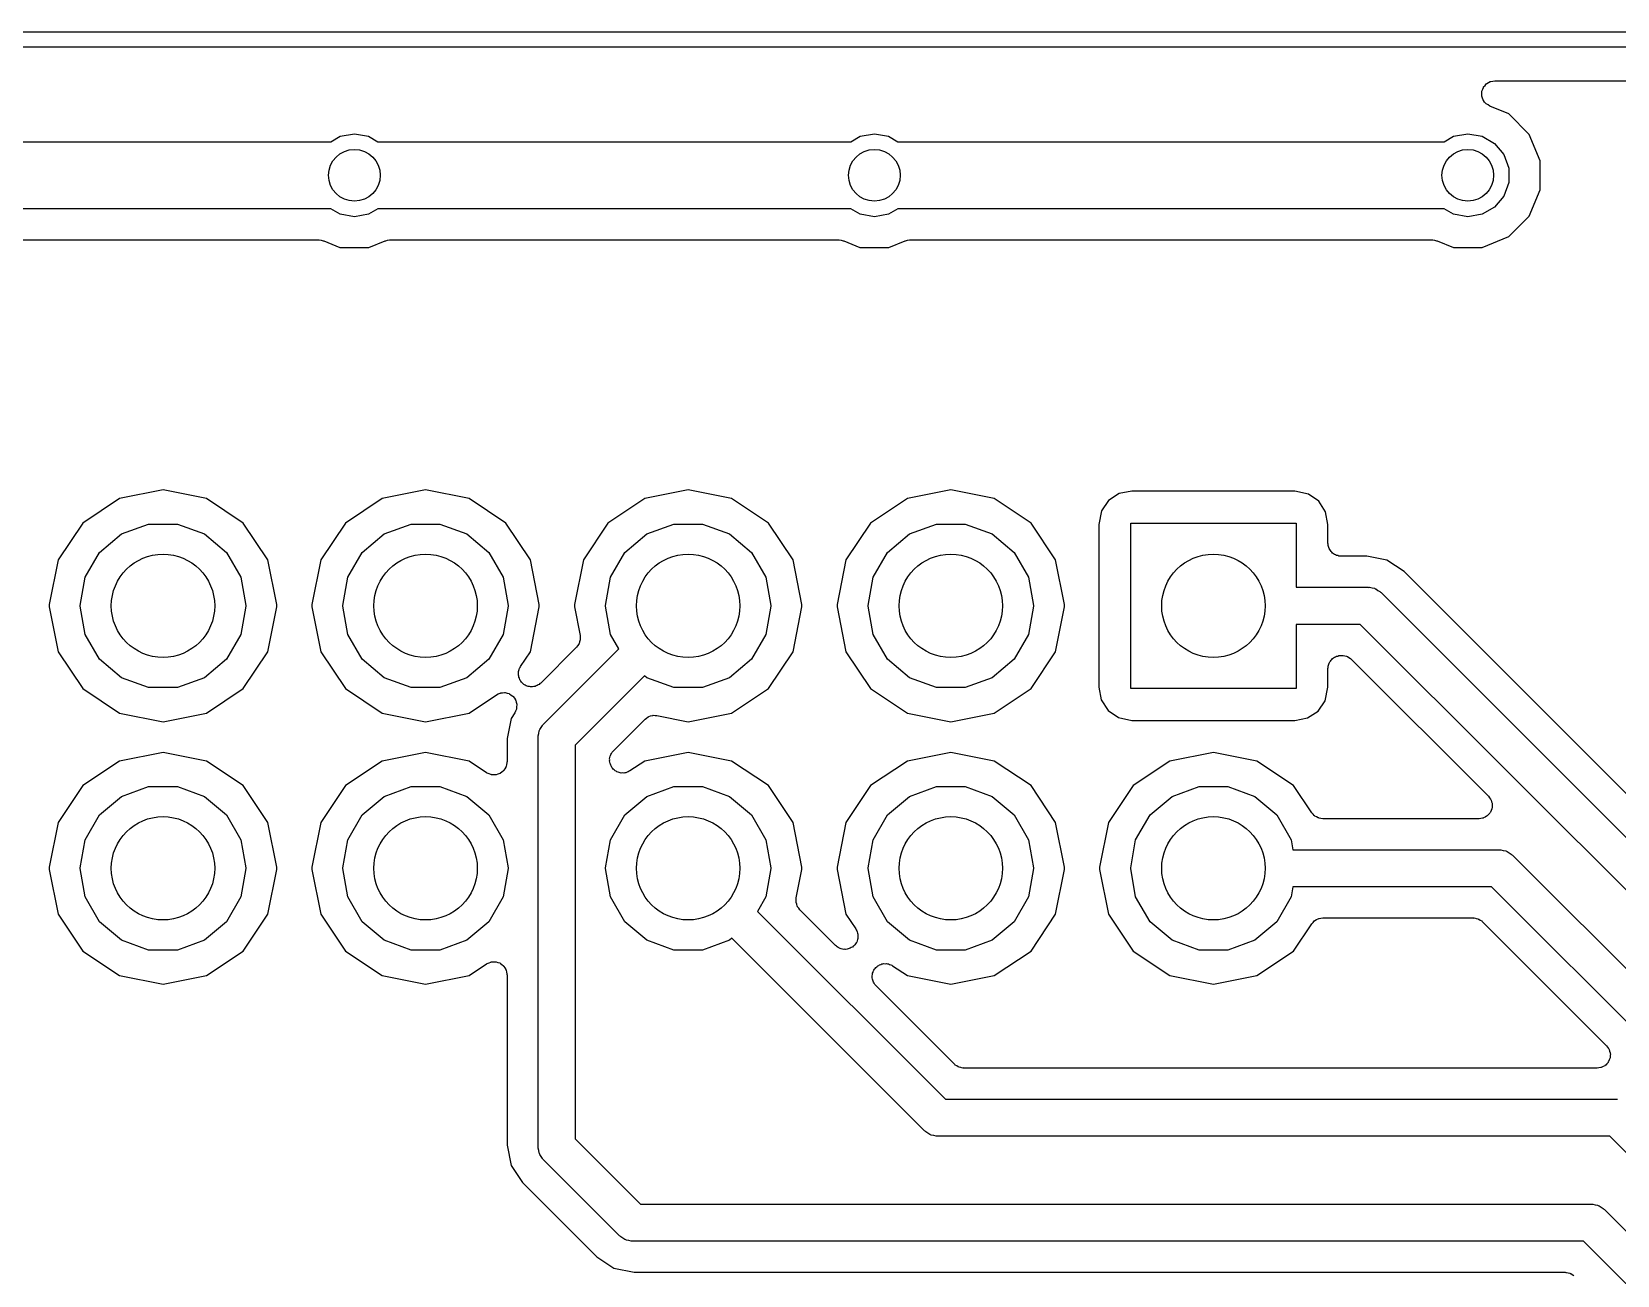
# Model space of a CAD drawing. Extents: x 25 to 125, y -125 to -25.
# Drawn here: x 75.97 to 91.31, y -36.96 to -24.93 of the extents above; entities that cross this region are included whole.
import ezdxf

# ---------------------------------------------------------------- set-up
doc = ezdxf.new("R2010")
doc.units = 0
doc.header["$MEASUREMENT"] = 0
doc.layers.add('BLACK', color=7, linetype='CONTINUOUS')

msp = doc.modelspace()

# ---------------------------------------------------------------- linework, layer by layer
at = {"layer": 'Black'}
for p, q in [((25, -24.925), (125, -24.925)), ((124.925, -25.075), (25.075, -25.075)), ((90.0173, -25.4613), (90.0184, -25.4587)), ((90.0184, -25.4587), (90.0314, -25.4445)), ((90.0314, -25.4445), (90.0438, -25.4297)), ((90.0438, -25.4297), (90.0463, -25.4283)), ((90.0463, -25.4283), (90.0482, -25.4262)), ((90.0482, -25.4262), (90.0653, -25.4173)), ((90.0653, -25.4173), (90.082, -25.4077)), ((90.082, -25.4077), (90.0848, -25.4072)), ((90.0848, -25.4072), (90.0874, -25.4058)), ((90.0874, -25.4058), (90.1065, -25.4033)), ((90.1065, -25.4033), (90.1254, -25.4)), ((90.1254, -25.4), (124.46, -25.4)), ((89.9995, -25.5435), (90.0004, -25.5242)), ((90.0004, -25.5462), (89.9995, -25.5435)), ((90.0004, -25.5049), (90.0014, -25.5023)), ((90.0004, -25.5242), (90.0004, -25.5049)), ((90.0004, -25.5491), (90.0004, -25.5462)), ((90.007, -25.5672), (90.0004, -25.5491)), ((90.0014, -25.5023), (90.0015, -25.4994)), ((90.0015, -25.4994), (90.0089, -25.4816)), ((90.0127, -25.5855), (90.007, -25.5672)), ((90.0089, -25.4816), (90.0155, -25.4635)), ((90.0145, -25.5878), (90.0127, -25.5855)), ((90.0155, -25.5905), (90.0145, -25.5878)), ((90.0155, -25.4635), (90.0173, -25.4613)), ((90.0278, -25.6053), (90.0155, -25.5905)), ((90.0396, -25.6206), (90.0278, -25.6053)), ((90.042, -25.6221), (90.0396, -25.6206)), ((90.0438, -25.6243), (90.042, -25.6221)), ((90.0605, -25.6339), (90.0438, -25.6243)), ((90.0767, -25.6443), (90.0605, -25.6339)), ((90.2622, -25.7213), (90.0767, -25.6443)), ((90.459, -25.9184), (90.2622, -25.7213)), ((78.9583, -25.9371), (79.0956, -25.9129)), ((79.0956, -25.9129), (79.2329, -25.9371)), ((83.9875, -25.9371), (84.1248, -25.9129)), ((84.1248, -25.9129), (84.2621, -25.9371)), ((89.7279, -25.9371), (89.8652, -25.9129)), ((89.8652, -25.9129), (90.0025, -25.9371)), ((90.5653, -26.1758), (90.459, -25.9184)), ((74.2943, -25.9894), (78.8677, -25.9894)), ((78.8677, -25.9894), (78.9583, -25.9371)), ((79.2329, -25.9371), (79.3235, -25.9894)), ((79.3235, -25.9894), (83.8969, -25.9894)), ((83.8969, -25.9894), (83.9875, -25.9371)), ((84.2621, -25.9371), (84.3527, -25.9894)), ((84.3527, -25.9894), (89.6373, -25.9894)), ((89.6373, -25.9894), (89.7279, -25.9371)), ((90.0025, -25.9371), (90.1233, -26.0068)), ((90.1233, -26.0068), (90.2129, -26.1136)), ((90.2129, -26.1136), (90.2606, -26.2447)), ((90.5651, -26.4542), (90.5653, -26.1758)), ((90.2606, -26.2447), (90.2606, -26.3841)), ((90.2129, -26.5152), (90.1233, -26.622)), ((90.2606, -26.3841), (90.2129, -26.5152)), ((90.4583, -26.7114), (90.5651, -26.4542)), ((78.8677, -26.6394), (74.2943, -26.6394)), ((78.9583, -26.6917), (78.8677, -26.6394)), ((79.3235, -26.6394), (79.2329, -26.6917)), ((83.8969, -26.6394), (79.3235, -26.6394)), ((83.9875, -26.6917), (83.8969, -26.6394)), ((84.3527, -26.6394), (84.2621, -26.6917)), ((89.6373, -26.6394), (84.3527, -26.6394)), ((89.7279, -26.6917), (89.6373, -26.6394)), ((90.1233, -26.622), (90.0025, -26.6917)), ((79.0956, -26.7159), (78.9583, -26.6917)), ((79.2329, -26.6917), (79.0956, -26.7159)), ((84.1248, -26.7159), (83.9875, -26.6917)), ((84.2621, -26.6917), (84.1248, -26.7159)), ((89.8652, -26.7159), (89.7279, -26.6917)), ((90.0025, -26.6917), (89.8652, -26.7159)), ((90.2612, -26.9082), (90.4583, -26.7114)), ((74.412, -26.9394), (78.7501, -26.9394)), ((78.7501, -26.9394), (78.7529, -26.9399)), ((78.7529, -26.9399), (78.7558, -26.9395)), ((78.7558, -26.9395), (78.7746, -26.9437)), ((78.7746, -26.9437), (78.7935, -26.9471)), ((78.7935, -26.9471), (78.796, -26.9485)), ((78.796, -26.9485), (78.7988, -26.9491)), ((78.7988, -26.9491), (78.9557, -27.0143)), ((79.2342, -27.0145), (79.3927, -26.949)), ((79.3927, -26.949), (79.3954, -26.9484)), ((79.3954, -26.9484), (79.3978, -26.9471)), ((79.3978, -26.9471), (79.4169, -26.9437)), ((79.4169, -26.9437), (79.4358, -26.9395)), ((79.4358, -26.9395), (79.4385, -26.9399)), ((79.4385, -26.9399), (79.4412, -26.9394)), ((79.4412, -26.9394), (83.7793, -26.9394)), ((83.7793, -26.9394), (83.7821, -26.9399)), ((83.7821, -26.9399), (83.785, -26.9395)), ((83.785, -26.9395), (83.8038, -26.9437)), ((83.8038, -26.9437), (83.8227, -26.9471)), ((83.8227, -26.9471), (83.8252, -26.9485)), ((83.8252, -26.9485), (83.828, -26.9491)), ((83.828, -26.9491), (83.9849, -27.0143)), ((84.2634, -27.0145), (84.4219, -26.949)), ((84.4219, -26.949), (84.4246, -26.9484)), ((84.4246, -26.9484), (84.427, -26.9471)), ((84.427, -26.9471), (84.4461, -26.9437)), ((84.4461, -26.9437), (84.465, -26.9395)), ((84.465, -26.9395), (84.4677, -26.9399)), ((84.4677, -26.9399), (84.4704, -26.9394)), ((84.4704, -26.9394), (89.5197, -26.9394)), ((89.5197, -26.9394), (89.5225, -26.9399)), ((89.5225, -26.9399), (89.5254, -26.9395)), ((89.5254, -26.9395), (89.5442, -26.9437)), ((89.5442, -26.9437), (89.5631, -26.9471)), ((89.5631, -26.9471), (89.5656, -26.9485)), ((89.5656, -26.9485), (89.5684, -26.9491)), ((89.5684, -26.9491), (89.7253, -27.0143)), ((90.0038, -27.0145), (90.2612, -26.9082)), ((78.9557, -27.0143), (79.2342, -27.0145)), ((83.9849, -27.0143), (84.2634, -27.0145)), ((89.7253, -27.0143), (90.0038, -27.0145)), ((76.824, -29.442), (76.4679, -29.6799)), ((77.244, -29.3584), (76.824, -29.442)), ((77.664, -29.442), (77.244, -29.3584)), ((78.0201, -29.6799), (77.664, -29.442)), ((79.364, -29.442), (79.0079, -29.6799)), ((79.784, -29.3584), (79.364, -29.442)), ((80.204, -29.442), (79.784, -29.3584)), ((80.5601, -29.6799), (80.204, -29.442)), ((81.904, -29.442), (81.5479, -29.6799)), ((82.324, -29.3584), (81.904, -29.442)), ((82.744, -29.442), (82.324, -29.3584)), ((83.1001, -29.6799), (82.744, -29.442)), ((84.444, -29.442), (84.0879, -29.6799)), ((84.864, -29.3584), (84.444, -29.442)), ((85.284, -29.442), (84.864, -29.3584)), ((85.6401, -29.6799), (85.284, -29.442)), ((86.4936, -29.3946), (86.3908, -29.4608)), ((86.6158, -29.3716), (86.4936, -29.3946)), ((88.1913, -29.3716), (86.6158, -29.3716)), ((88.323, -29.3983), (88.1913, -29.3716)), ((88.4232, -29.4668), (88.323, -29.3983)), ((86.3223, -29.561), (86.2956, -29.6927)), ((86.3908, -29.4608), (86.3223, -29.561)), ((88.4894, -29.5696), (88.4232, -29.4668)), ((88.5124, -29.6918), (88.4894, -29.5696)), ((76.4679, -29.6799), (76.23, -30.036)), ((76.844, -29.7841), (77.1051, -29.6891)), ((77.1051, -29.6891), (77.3829, -29.6891)), ((77.3829, -29.6891), (77.644, -29.7841)), ((78.258, -30.036), (78.0201, -29.6799)), ((79.0079, -29.6799), (78.77, -30.036)), ((79.384, -29.7841), (79.6451, -29.6891)), ((79.6451, -29.6891), (79.9229, -29.6891)), ((79.9229, -29.6891), (80.184, -29.7841)), ((80.798, -30.036), (80.5601, -29.6799)), ((81.5479, -29.6799), (81.31, -30.036)), ((81.924, -29.7841), (82.1851, -29.6891)), ((82.1851, -29.6891), (82.4629, -29.6891)), ((82.4629, -29.6891), (82.724, -29.7841)), ((83.338, -30.036), (83.1001, -29.6799)), ((84.0879, -29.6799), (83.85, -30.036)), ((84.464, -29.7841), (84.7251, -29.6891)), ((84.7251, -29.6891), (85.0029, -29.6891)), ((85.0029, -29.6891), (85.264, -29.7841)), ((85.878, -30.036), (85.6401, -29.6799)), ((86.2956, -29.6927), (86.2956, -31.2682)), ((86.604, -31.28), (86.604, -29.68)), ((86.604, -29.68), (88.204, -29.68)), ((88.204, -29.68), (88.204, -30.3)), ((88.5124, -29.873), (88.5124, -29.6918)), ((76.6312, -29.9627), (76.844, -29.7841)), ((77.644, -29.7841), (77.8568, -29.9627)), ((79.1712, -29.9627), (79.384, -29.7841)), ((80.184, -29.7841), (80.3968, -29.9627)), ((81.7112, -29.9627), (81.924, -29.7841)), ((82.724, -29.7841), (82.9368, -29.9627)), ((84.2512, -29.9627), (84.464, -29.7841)), ((85.264, -29.7841), (85.4768, -29.9627)), ((88.5143, -29.8839), (88.5124, -29.873)), ((88.5143, -29.8951), (88.5143, -29.8839)), ((88.5181, -29.9055), (88.5143, -29.8951)), ((88.52, -29.9164), (88.5181, -29.9055)), ((76.23, -30.036), (76.144, -30.4685)), ((76.4922, -30.2033), (76.6312, -29.9627)), ((77.8568, -29.9627), (77.9958, -30.2033)), ((78.344, -30.4685), (78.258, -30.036)), ((78.77, -30.036), (78.684, -30.4685)), ((79.0322, -30.2033), (79.1712, -29.9627)), ((80.3968, -29.9627), (80.5358, -30.2033)), ((80.884, -30.4685), (80.798, -30.036)), ((81.31, -30.036), (81.224, -30.4685)), ((81.5722, -30.2033), (81.7112, -29.9627)), ((82.9368, -29.9627), (83.0758, -30.2033)), ((83.424, -30.4685), (83.338, -30.036)), ((83.85, -30.036), (83.764, -30.4685)), ((84.1122, -30.2033), (84.2512, -29.9627)), ((85.4768, -29.9627), (85.6158, -30.2033)), ((85.964, -30.4685), (85.878, -30.036)), ((88.5256, -29.9261), (88.52, -29.9164)), ((88.5294, -29.9365), (88.5256, -29.9261)), ((88.5365, -29.945), (88.5294, -29.9365)), ((88.5421, -29.9546), (88.5365, -29.945)), ((88.5506, -29.9618), (88.5421, -29.9546)), ((88.5577, -29.9703), (88.5506, -29.9618)), ((88.5674, -29.9758), (88.5577, -29.9703)), ((88.5759, -29.983), (88.5674, -29.9758)), ((88.5863, -29.9868), (88.5759, -29.983)), ((88.5959, -29.9923), (88.5863, -29.9868)), ((88.6069, -29.9943), (88.5959, -29.9923)), ((88.6173, -29.9981), (88.6069, -29.9943)), ((88.6284, -29.9981), (88.6173, -29.9981)), ((88.6394, -30), (88.6284, -29.9981)), ((88.8875, -30), (88.6394, -30)), ((89.0827, -30.0388), (88.8875, -30)), ((89.2483, -30.1494), (89.0827, -30.0388)), ((76.444, -30.4769), (76.4922, -30.2033)), ((77.9958, -30.2033), (78.044, -30.4769)), ((78.984, -30.4769), (79.0322, -30.2033)), ((80.5358, -30.2033), (80.584, -30.4769)), ((81.524, -30.4769), (81.5722, -30.2033)), ((83.0758, -30.2033), (83.124, -30.4769)), ((84.064, -30.4769), (84.1122, -30.2033)), ((85.6158, -30.2033), (85.664, -30.4769)), ((91.59, -32.4912), (89.2483, -30.1494)), ((88.204, -30.3), (88.9, -30.3)), ((88.9, -30.3), (88.9078, -30.3014)), ((88.9078, -30.3014), (88.9157, -30.3007)), ((88.9157, -30.3007), (88.9384, -30.3068)), ((88.9384, -30.3068), (88.9616, -30.3109)), ((88.9616, -30.3109), (88.9684, -30.3148)), ((88.9684, -30.3148), (88.9761, -30.3169)), ((88.9761, -30.3169), (88.9953, -30.3304)), ((88.9953, -30.3304), (89.0157, -30.3421)), ((89.0157, -30.3421), (89.0208, -30.3482)), ((89.0208, -30.3482), (89.0273, -30.3527)), ((89.0273, -30.3527), (95.3246, -36.65)), ((76.144, -30.4685), (76.144, -30.4915)), ((76.144, -30.4915), (76.23, -30.924)), ((76.444, -30.4831), (76.444, -30.4769)), ((76.4922, -30.7567), (76.444, -30.4831)), ((78.044, -30.4831), (77.9958, -30.7567)), ((78.044, -30.4769), (78.044, -30.4831)), ((78.258, -30.924), (78.344, -30.4915)), ((78.344, -30.4915), (78.344, -30.4685)), ((78.684, -30.4685), (78.684, -30.4915)), ((78.684, -30.4915), (78.77, -30.924)), ((78.984, -30.4831), (78.984, -30.4769)), ((79.0322, -30.7567), (78.984, -30.4831)), ((80.584, -30.4831), (80.5358, -30.7567)), ((80.584, -30.4769), (80.584, -30.4831)), ((80.798, -30.924), (80.884, -30.4915)), ((80.884, -30.4915), (80.884, -30.4685)), ((81.224, -30.4685), (81.224, -30.4915)), ((81.224, -30.4915), (81.2787, -30.7666)), ((81.524, -30.4831), (81.524, -30.4769)), ((81.5722, -30.7567), (81.524, -30.4831)), ((83.124, -30.4831), (83.0758, -30.7567)), ((83.124, -30.4769), (83.124, -30.4831)), ((83.338, -30.924), (83.424, -30.4915)), ((83.424, -30.4915), (83.424, -30.4685)), ((83.764, -30.4685), (83.764, -30.4915)), ((83.764, -30.4915), (83.85, -30.924)), ((84.064, -30.4831), (84.064, -30.4769)), ((84.1122, -30.7567), (84.064, -30.4831)), ((85.664, -30.4831), (85.6158, -30.7567)), ((85.664, -30.4769), (85.664, -30.4831)), ((85.878, -30.924), (85.964, -30.4915)), ((85.964, -30.4915), (85.964, -30.4685)), ((88.8254, -30.66), (88.204, -30.66)), ((88.204, -30.66), (88.204, -31.28)), ((95.1227, -36.9573), (88.8254, -30.66)), ((76.6312, -30.9973), (76.4922, -30.7567)), ((77.9958, -30.7567), (77.8568, -30.9973)), ((79.1712, -30.9973), (79.0322, -30.7567)), ((80.5358, -30.7567), (80.3968, -30.9973)), ((81.2797, -30.8107), (81.2739, -30.8277)), ((81.2787, -30.7666), (81.2791, -30.7846)), ((81.2791, -30.7846), (81.2807, -30.8025)), ((81.2807, -30.8025), (81.2796, -30.8065)), ((81.2796, -30.8065), (81.2797, -30.8107)), ((81.653, -30.8965), (81.5722, -30.7567)), ((83.0758, -30.7567), (82.9368, -30.9973)), ((84.2512, -30.9973), (84.1122, -30.7567)), ((85.6158, -30.7567), (85.4768, -30.9973)), ((76.23, -30.924), (76.4679, -31.2801)), ((78.0201, -31.2801), (78.258, -30.924)), ((78.77, -30.924), (79.0079, -31.2801)), ((80.7025, -31.0669), (80.798, -30.924)), ((81.244, -30.8812), (80.8979, -31.2273)), ((80.9241, -31.6253), (81.653, -30.8965)), ((81.2543, -30.8665), (81.244, -30.8812)), ((81.2655, -30.8525), (81.2543, -30.8665)), ((81.2669, -30.8485), (81.2655, -30.8525)), ((81.2693, -30.8451), (81.2669, -30.8485)), ((81.2739, -30.8277), (81.2693, -30.8451)), ((83.1001, -31.2801), (83.338, -30.924)), ((83.85, -30.924), (84.0879, -31.2801)), ((85.6401, -31.2801), (85.878, -30.924)), ((88.5674, -30.9842), (88.5759, -30.977)), ((88.5759, -30.977), (88.5863, -30.9732)), ((88.5863, -30.9732), (88.5959, -30.9677)), ((88.5959, -30.9677), (88.6069, -30.9657)), ((88.6069, -30.9657), (88.6173, -30.9619)), ((88.6173, -30.9619), (88.6284, -30.9619)), ((88.6284, -30.9619), (88.6394, -30.96)), ((88.6394, -30.96), (88.6486, -30.96)), ((88.6486, -30.96), (88.6541, -30.961)), ((88.6541, -30.961), (88.6596, -30.9605)), ((88.6596, -30.9605), (88.6757, -30.9648)), ((88.6757, -30.9648), (88.692, -30.9677)), ((88.692, -30.9677), (88.6968, -30.9705)), ((88.6968, -30.9705), (88.7022, -30.9719)), ((88.7022, -30.9719), (88.7158, -30.9814)), ((76.844, -31.1759), (76.6312, -30.9973)), ((77.8568, -30.9973), (77.644, -31.1759)), ((79.384, -31.1759), (79.1712, -30.9973)), ((80.3968, -30.9973), (80.184, -31.1759)), ((80.6816, -31.1264), (80.6841, -31.117)), ((80.6827, -31.1388), (80.6816, -31.1264)), ((80.6841, -31.117), (80.6847, -31.1073)), ((80.6847, -31.1073), (80.6898, -31.0959)), ((80.6898, -31.0959), (80.693, -31.0838)), ((80.693, -31.0838), (80.6986, -31.0758)), ((80.6986, -31.0758), (80.7025, -31.0669)), ((82.9368, -30.9973), (82.724, -31.1759)), ((84.464, -31.1759), (84.2512, -30.9973)), ((85.4768, -30.9973), (85.264, -31.1759)), ((88.5124, -31.087), (88.5143, -31.0761)), ((88.5124, -31.2673), (88.5124, -31.087)), ((88.5143, -31.0649), (88.5181, -31.0545)), ((88.5143, -31.0761), (88.5143, -31.0649)), ((88.5181, -31.0545), (88.52, -31.0436)), ((88.52, -31.0436), (88.5256, -31.0339)), ((88.5256, -31.0339), (88.5294, -31.0235)), ((88.5294, -31.0235), (88.5365, -31.015)), ((88.5365, -31.015), (88.5421, -31.0054)), ((88.5421, -31.0054), (88.5506, -30.9982)), ((88.5506, -30.9982), (88.5577, -30.9897)), ((88.5577, -30.9897), (88.5674, -30.9842)), ((88.7158, -30.9814), (88.7302, -30.9897)), ((88.7302, -30.9897), (88.7338, -30.994)), ((88.7338, -30.994), (88.7384, -30.9972)), ((88.7384, -30.9972), (90.0644, -32.3232)), ((76.4679, -31.2801), (76.824, -31.518)), ((77.1051, -31.2709), (76.844, -31.1759)), ((77.3829, -31.2709), (77.1051, -31.2709)), ((77.644, -31.1759), (77.3829, -31.2709)), ((77.664, -31.518), (78.0201, -31.2801)), ((79.0079, -31.2801), (79.364, -31.518)), ((79.6451, -31.2709), (79.384, -31.1759)), ((79.9229, -31.2709), (79.6451, -31.2709)), ((80.184, -31.1759), (79.9229, -31.2709)), ((80.6818, -31.1513), (80.6827, -31.1388)), ((80.6846, -31.1607), (80.6818, -31.1513)), ((80.6854, -31.1703), (80.6846, -31.1607)), ((80.6907, -31.1817), (80.6854, -31.1703)), ((80.6942, -31.1936), (80.6907, -31.1817)), ((80.6999, -31.2015), (80.6942, -31.1936)), ((80.7041, -31.2103), (80.6999, -31.2015)), ((80.7129, -31.2192), (80.7041, -31.2103)), ((80.7203, -31.2292), (80.7129, -31.2192)), ((80.7284, -31.2346), (80.7203, -31.2292)), ((80.7352, -31.2415), (80.7284, -31.2346)), ((80.7466, -31.2468), (80.7352, -31.2415)), ((80.7569, -31.2537), (80.7466, -31.2468)), ((80.7664, -31.256), (80.7569, -31.2537)), ((80.7752, -31.2601), (80.7664, -31.256)), ((80.7877, -31.2612), (80.7752, -31.2601)), ((80.7998, -31.2642), (80.7877, -31.2612)), ((80.8095, -31.2631), (80.7998, -31.2642)), ((80.8192, -31.264), (80.8095, -31.2631)), ((80.8312, -31.2608), (80.8192, -31.264)), ((80.8436, -31.2594), (80.8312, -31.2608)), ((80.8524, -31.2551), (80.8436, -31.2594)), ((80.8618, -31.2526), (80.8524, -31.2551)), ((80.872, -31.2454), (80.8618, -31.2526)), ((80.8832, -31.2399), (80.872, -31.2454)), ((80.8899, -31.2329), (80.8832, -31.2399)), ((80.8979, -31.2273), (80.8899, -31.2329)), ((81.9015, -31.157), (81.2314, -31.8272)), ((81.924, -31.1759), (81.9015, -31.157)), ((82.1851, -31.2709), (81.924, -31.1759)), ((82.4629, -31.2709), (82.1851, -31.2709)), ((82.724, -31.1759), (82.4629, -31.2709)), ((82.744, -31.518), (83.1001, -31.2801)), ((84.0879, -31.2801), (84.444, -31.518)), ((84.7251, -31.2709), (84.464, -31.1759)), ((85.0029, -31.2709), (84.7251, -31.2709)), ((85.264, -31.1759), (85.0029, -31.2709)), ((85.284, -31.518), (85.6401, -31.2801)), ((86.2956, -31.2682), (86.3186, -31.3904)), ((88.204, -31.28), (86.604, -31.28)), ((88.4857, -31.399), (88.5124, -31.2673)), ((80.204, -31.518), (80.4696, -31.3405)), ((80.4696, -31.3405), (80.4873, -31.3327)), ((80.4873, -31.3327), (80.5046, -31.3242)), ((80.5046, -31.3242), (80.5074, -31.3239)), ((80.5074, -31.3239), (80.51, -31.3228)), ((80.51, -31.3228), (80.5293, -31.3215)), ((80.5293, -31.3215), (80.5485, -31.3194)), ((80.5485, -31.3194), (80.5512, -31.3201)), ((80.5512, -31.3201), (80.554, -31.3199)), ((80.554, -31.3199), (80.5726, -31.3253)), ((80.5726, -31.3253), (80.5913, -31.3299)), ((80.5913, -31.3299), (80.5937, -31.3314)), ((80.5937, -31.3314), (80.5963, -31.3322)), ((80.5963, -31.3322), (80.6119, -31.3436)), ((80.6119, -31.3436), (80.628, -31.3544)), ((80.628, -31.3544), (80.6297, -31.3566)), ((80.6297, -31.3566), (80.6319, -31.3583)), ((80.6319, -31.3583), (80.6427, -31.3744)), ((80.6427, -31.3744), (80.6541, -31.39)), ((80.6541, -31.39), (80.6549, -31.3926)), ((80.6549, -31.3926), (80.6564, -31.395)), ((80.6564, -31.395), (80.661, -31.4138)), ((80.661, -31.4138), (80.6664, -31.4323)), ((80.6669, -31.4378), (80.6648, -31.457)), ((80.6664, -31.4323), (80.6662, -31.4351)), ((80.6662, -31.4351), (80.6669, -31.4378)), ((86.3186, -31.3904), (86.3848, -31.4932)), ((88.4172, -31.4992), (88.4857, -31.399)), ((76.824, -31.518), (77.244, -31.6015)), ((77.244, -31.6015), (77.664, -31.518)), ((79.364, -31.518), (79.784, -31.6015)), ((79.784, -31.6015), (80.204, -31.518)), ((80.6102, -31.5699), (80.5714, -31.7651)), ((80.6458, -31.5167), (80.6102, -31.5699)), ((80.6536, -31.499), (80.6458, -31.5167)), ((80.6621, -31.4817), (80.6536, -31.499)), ((80.6624, -31.4789), (80.6621, -31.4817)), ((80.6635, -31.4763), (80.6624, -31.4789)), ((80.6648, -31.457), (80.6635, -31.4763)), ((81.6008, -31.8821), (81.9067, -31.5761)), ((81.9067, -31.5761), (81.9214, -31.5658)), ((81.9214, -31.5658), (81.9354, -31.5546)), ((81.9354, -31.5546), (81.9394, -31.5532)), ((81.9394, -31.5532), (81.9429, -31.5508)), ((81.9429, -31.5508), (81.9602, -31.5462)), ((81.9602, -31.5462), (81.9772, -31.5404)), ((81.9772, -31.5404), (81.9814, -31.5405)), ((81.9814, -31.5405), (81.9855, -31.5394)), ((81.9855, -31.5394), (82.0033, -31.5409)), ((82.0033, -31.5409), (82.0213, -31.5413)), ((82.0213, -31.5413), (82.324, -31.6015)), ((82.324, -31.6015), (82.744, -31.518)), ((84.444, -31.518), (84.864, -31.6015)), ((84.864, -31.6015), (85.284, -31.518)), ((86.3848, -31.4932), (86.485, -31.5617)), ((86.485, -31.5617), (86.6167, -31.5884)), ((86.6167, -31.5884), (88.1922, -31.5884)), ((88.1922, -31.5884), (88.3144, -31.5654)), ((88.3144, -31.5654), (88.4172, -31.4992)), ((80.8714, -31.7526), (80.8728, -31.7448)), ((80.8721, -31.7369), (80.8782, -31.7142)), ((80.8728, -31.7448), (80.8721, -31.7369)), ((80.8782, -31.7142), (80.8823, -31.691)), ((80.8823, -31.691), (80.8862, -31.6842)), ((80.8862, -31.6842), (80.8883, -31.6765)), ((80.8883, -31.6765), (80.9018, -31.6573)), ((80.9018, -31.6573), (80.9135, -31.6369)), ((80.9135, -31.6369), (80.9196, -31.6318)), ((80.9196, -31.6318), (80.9241, -31.6253)), ((77.244, -31.8984), (76.824, -31.982)), ((77.664, -31.982), (77.244, -31.8984)), ((79.784, -31.8984), (79.364, -31.982)), ((80.204, -31.982), (79.784, -31.8984)), ((80.5714, -31.7651), (80.5714, -31.9899)), ((80.8714, -35.7124), (80.8714, -31.7526)), ((81.2314, -31.8272), (81.2314, -35.6378)), ((81.5826, -31.908), (81.5881, -31.8968)), ((81.5881, -31.8968), (81.5952, -31.89)), ((81.5952, -31.89), (81.6008, -31.8821)), ((82.324, -31.8984), (81.904, -31.982)), ((82.744, -31.982), (82.324, -31.8984)), ((84.864, -31.8984), (84.444, -31.982)), ((85.284, -31.982), (84.864, -31.8984)), ((87.404, -31.8984), (86.984, -31.982)), ((87.824, -31.982), (87.404, -31.8984)), ((76.824, -31.982), (76.4679, -32.2199)), ((78.0201, -32.2199), (77.664, -31.982)), ((79.364, -31.982), (79.0079, -32.2199)), ((80.3738, -32.0955), (80.204, -31.982)), ((80.5606, -32.041), (80.5507, -32.056)), ((80.5616, -32.037), (80.5606, -32.041)), ((80.5637, -32.0333), (80.5616, -32.037)), ((80.5669, -32.0156), (80.5637, -32.0333)), ((80.5711, -31.9982), (80.5669, -32.0156)), ((80.5714, -31.9899), (80.5707, -31.994)), ((80.5707, -31.994), (80.5711, -31.9982)), ((81.5638, -31.9802), (81.5649, -31.9705)), ((81.5668, -31.9923), (81.5638, -31.9802)), ((81.564, -31.9608), (81.5673, -31.9487)), ((81.5649, -31.9705), (81.564, -31.9608)), ((81.5679, -32.0047), (81.5668, -31.9923)), ((81.5673, -31.9487), (81.5686, -31.9363)), ((81.572, -32.0136), (81.5679, -32.0047)), ((81.5686, -31.9363), (81.5729, -31.9276)), ((81.5743, -32.023), (81.572, -32.0136)), ((81.5729, -31.9276), (81.5755, -31.9182)), ((81.5813, -32.0334), (81.5743, -32.023)), ((81.5755, -31.9182), (81.5826, -31.908)), ((81.5865, -32.0447), (81.5813, -32.0334)), ((81.5934, -32.0516), (81.5865, -32.0447)), ((81.5988, -32.0597), (81.5934, -32.0516)), ((81.904, -31.982), (81.7611, -32.0775)), ((83.1001, -32.2199), (82.744, -31.982)), ((84.444, -31.982), (84.0879, -32.2199)), ((85.6401, -32.2199), (85.284, -31.982)), ((86.984, -31.982), (86.6279, -32.2199)), ((88.1801, -32.2199), (87.824, -31.982)), ((80.3777, -32.0972), (80.3738, -32.0955)), ((80.3809, -32.0999), (80.3777, -32.0972)), ((80.3978, -32.106), (80.3809, -32.0999)), ((80.4142, -32.1132), (80.3978, -32.106)), ((80.4184, -32.1135), (80.4142, -32.1132)), ((80.4223, -32.115), (80.4184, -32.1135)), ((80.4403, -32.115), (80.4223, -32.115)), ((80.4582, -32.1161), (80.4403, -32.115)), ((80.4623, -32.115), (80.4582, -32.1161)), ((80.4665, -32.115), (80.4623, -32.115)), ((80.4833, -32.1088), (80.4665, -32.115)), ((80.5006, -32.1038), (80.4833, -32.1088)), ((80.504, -32.1013), (80.5006, -32.1038)), ((80.5079, -32.0999), (80.504, -32.1013)), ((80.5217, -32.0883), (80.5079, -32.0999)), ((80.5361, -32.0777), (80.5217, -32.0883)), ((80.5385, -32.0742), (80.5361, -32.0777)), ((80.5417, -32.0715), (80.5385, -32.0742)), ((80.5507, -32.056), (80.5417, -32.0715)), ((81.6089, -32.0671), (81.5988, -32.0597)), ((81.6177, -32.0759), (81.6089, -32.0671)), ((81.6265, -32.08), (81.6177, -32.0759)), ((81.6344, -32.0858), (81.6265, -32.08)), ((81.6464, -32.0893), (81.6344, -32.0858)), ((81.6577, -32.0945), (81.6464, -32.0893)), ((81.6674, -32.0954), (81.6577, -32.0945)), ((81.6767, -32.0981), (81.6674, -32.0954)), ((81.6892, -32.0973), (81.6767, -32.0981)), ((81.7016, -32.0984), (81.6892, -32.0973)), ((81.711, -32.0959), (81.7016, -32.0984)), ((81.7207, -32.0952), (81.711, -32.0959)), ((81.7322, -32.0902), (81.7207, -32.0952)), ((81.7442, -32.087), (81.7322, -32.0902)), ((81.7522, -32.0814), (81.7442, -32.087)), ((81.7611, -32.0775), (81.7522, -32.0814)), ((76.4679, -32.2199), (76.23, -32.576)), ((76.6312, -32.5027), (76.844, -32.3241)), ((76.844, -32.3241), (77.1051, -32.2291)), ((77.1051, -32.2291), (77.3829, -32.2291)), ((77.3829, -32.2291), (77.644, -32.3241)), ((77.644, -32.3241), (77.8568, -32.5027)), ((78.258, -32.576), (78.0201, -32.2199)), ((79.0079, -32.2199), (78.77, -32.576)), ((79.1712, -32.5027), (79.384, -32.3241)), ((79.384, -32.3241), (79.6451, -32.2291)), ((79.6451, -32.2291), (79.9229, -32.2291)), ((79.9229, -32.2291), (80.184, -32.3241)), ((80.184, -32.3241), (80.3968, -32.5027)), ((81.7112, -32.5027), (81.924, -32.3241)), ((81.924, -32.3241), (82.1851, -32.2291)), ((82.1851, -32.2291), (82.4629, -32.2291)), ((82.4629, -32.2291), (82.724, -32.3241)), ((82.724, -32.3241), (82.9368, -32.5027)), ((83.338, -32.576), (83.1001, -32.2199)), ((84.0879, -32.2199), (83.85, -32.576)), ((84.2512, -32.5027), (84.464, -32.3241)), ((84.464, -32.3241), (84.7251, -32.2291)), ((84.7251, -32.2291), (85.0029, -32.2291)), ((85.0029, -32.2291), (85.264, -32.3241)), ((85.264, -32.3241), (85.4768, -32.5027)), ((85.878, -32.576), (85.6401, -32.2199)), ((86.6279, -32.2199), (86.39, -32.576)), ((86.7912, -32.5027), (87.004, -32.3241)), ((87.004, -32.3241), (87.2651, -32.2291)), ((87.2651, -32.2291), (87.5429, -32.2291)), ((87.5429, -32.2291), (87.804, -32.3241)), ((87.804, -32.3241), (88.0168, -32.5027)), ((88.3562, -32.4836), (88.1801, -32.2199)), ((90.0644, -32.3232), (90.0739, -32.3368)), ((90.0739, -32.3368), (90.0846, -32.3495)), ((90.0846, -32.3495), (90.0865, -32.3548)), ((90.0865, -32.3548), (90.0897, -32.3593)), ((90.0897, -32.3593), (90.094, -32.3754)), ((76.4922, -32.7433), (76.6312, -32.5027)), ((77.8568, -32.5027), (77.9958, -32.7433)), ((79.0322, -32.7433), (79.1712, -32.5027)), ((80.3968, -32.5027), (80.5358, -32.7433)), ((81.5722, -32.7433), (81.7112, -32.5027)), ((82.9368, -32.5027), (83.0758, -32.7433)), ((84.1122, -32.7433), (84.2512, -32.5027)), ((85.4768, -32.5027), (85.6158, -32.7433)), ((86.6522, -32.7433), (86.7912, -32.5027)), ((88.0168, -32.5027), (88.1558, -32.7433)), ((88.3686, -32.4965), (88.3562, -32.4836)), ((88.3802, -32.5103), (88.3686, -32.4965)), ((88.3838, -32.5124), (88.3802, -32.5103)), ((88.3867, -32.5154), (88.3838, -32.5124)), ((90.0514, -32.5131), (90.0474, -32.517)), ((90.0562, -32.5103), (90.0514, -32.5131)), ((90.0669, -32.4976), (90.0562, -32.5103)), ((90.0786, -32.4858), (90.0669, -32.4976)), ((90.081, -32.4808), (90.0786, -32.4858)), ((90.0846, -32.4765), (90.081, -32.4808)), ((90.0902, -32.4609), (90.0846, -32.4765)), ((90.0972, -32.4459), (90.0902, -32.4609)), ((90.094, -32.3754), (90.0996, -32.3909)), ((90.0977, -32.4403), (90.0972, -32.4459)), ((90.0996, -32.4351), (90.0977, -32.4403)), ((90.0996, -32.3909), (90.0996, -32.3965)), ((90.0996, -32.3965), (90.1011, -32.4019)), ((90.1011, -32.4019), (90.0996, -32.4185)), ((90.0996, -32.4185), (90.0996, -32.4351)), ((76.23, -32.576), (76.144, -33.0085)), ((78.344, -33.0085), (78.258, -32.576)), ((78.77, -32.576), (78.684, -33.0085)), ((83.424, -33.0085), (83.338, -32.576)), ((83.85, -32.576), (83.764, -33.0085)), ((85.964, -33.0085), (85.878, -32.576)), ((86.39, -32.576), (86.304, -33.0085)), ((88.4028, -32.5234), (88.3867, -32.5154)), ((88.4184, -32.5323), (88.4028, -32.5234)), ((88.4225, -32.5331), (88.4184, -32.5323)), ((88.4263, -32.5349), (88.4225, -32.5331)), ((88.4441, -32.5369), (88.4263, -32.5349)), ((88.4618, -32.54), (88.4441, -32.5369)), ((89.9746, -32.54), (88.4618, -32.54)), ((89.9909, -32.5371), (89.9746, -32.54)), ((90.0074, -32.5357), (89.9909, -32.5371)), ((90.0125, -32.5333), (90.0074, -32.5357)), ((90.018, -32.5323), (90.0125, -32.5333)), ((90.0324, -32.524), (90.018, -32.5323)), ((90.0474, -32.517), (90.0324, -32.524)), ((76.444, -33.0169), (76.4922, -32.7433)), ((77.9958, -32.7433), (78.044, -33.0169)), ((78.984, -33.0169), (79.0322, -32.7433)), ((80.5358, -32.7433), (80.584, -33.0169)), ((81.524, -33.0169), (81.5722, -32.7433)), ((83.0758, -32.7433), (83.124, -33.0169)), ((84.064, -33.0169), (84.1122, -32.7433)), ((85.6158, -32.7433), (85.664, -33.0169)), ((86.604, -33.0169), (86.6522, -32.7433)), ((88.1558, -32.7433), (88.1728, -32.84)), ((88.1728, -32.84), (90.17, -32.84)), ((90.17, -32.84), (90.1778, -32.8414)), ((90.1778, -32.8414), (90.1857, -32.8407)), ((90.1857, -32.8407), (90.2084, -32.8468)), ((90.2084, -32.8468), (90.2316, -32.8509)), ((90.2316, -32.8509), (90.2384, -32.8548)), ((90.2384, -32.8548), (90.2461, -32.8569)), ((90.2461, -32.8569), (90.2653, -32.8704)), ((90.2653, -32.8704), (90.2857, -32.8821)), ((90.2857, -32.8821), (90.2908, -32.8882)), ((90.2908, -32.8882), (90.2973, -32.8927)), ((90.2973, -32.8927), (96.4676, -39.063)), ((76.144, -33.0085), (76.144, -33.0315)), ((76.144, -33.0315), (76.23, -33.464)), ((76.444, -33.0231), (76.444, -33.0169)), ((76.4922, -33.2967), (76.444, -33.0231)), ((78.044, -33.0231), (77.9958, -33.2967)), ((78.044, -33.0169), (78.044, -33.0231)), ((78.258, -33.464), (78.344, -33.0315)), ((78.344, -33.0315), (78.344, -33.0085)), ((78.684, -33.0085), (78.684, -33.0315)), ((78.684, -33.0315), (78.77, -33.464)), ((78.984, -33.0231), (78.984, -33.0169)), ((79.0322, -33.2967), (78.984, -33.0231)), ((80.584, -33.0231), (80.5358, -33.2967)), ((80.584, -33.0169), (80.584, -33.0231)), ((81.524, -33.0231), (81.524, -33.0169)), ((81.5722, -33.2967), (81.524, -33.0231)), ((83.124, -33.0231), (83.0758, -33.2967)), ((83.124, -33.0169), (83.124, -33.0231)), ((83.3693, -33.3066), (83.424, -33.0315)), ((83.424, -33.0315), (83.424, -33.0085)), ((83.764, -33.0085), (83.764, -33.0315)), ((83.764, -33.0315), (83.85, -33.464)), ((84.064, -33.0231), (84.064, -33.0169)), ((84.1122, -33.2967), (84.064, -33.0231)), ((85.664, -33.0231), (85.6158, -33.2967)), ((85.664, -33.0169), (85.664, -33.0231)), ((85.878, -33.464), (85.964, -33.0315)), ((85.964, -33.0315), (85.964, -33.0085)), ((86.304, -33.0085), (86.304, -33.0315)), ((86.304, -33.0315), (86.39, -33.464)), ((86.604, -33.0231), (86.604, -33.0169)), ((86.6522, -33.2967), (86.604, -33.0231)), ((88.1728, -33.2), (88.1558, -33.2967)), ((90.0954, -33.2), (88.1728, -33.2)), ((96.2657, -39.3703), (90.0954, -33.2)), ((76.6312, -33.5373), (76.4922, -33.2967)), ((77.9958, -33.2967), (77.8568, -33.5373)), ((79.1712, -33.5373), (79.0322, -33.2967)), ((80.5358, -33.2967), (80.3968, -33.5373)), ((81.7112, -33.5373), (81.5722, -33.2967)), ((83.0758, -33.2967), (82.995, -33.4365)), ((83.3673, -33.3425), (83.3689, -33.3246)), ((83.3684, -33.3465), (83.3673, -33.3425)), ((83.3683, -33.3507), (83.3684, -33.3465)), ((83.3741, -33.3677), (83.3683, -33.3507)), ((83.3689, -33.3246), (83.3693, -33.3066)), ((83.3787, -33.3851), (83.3741, -33.3677)), ((83.3811, -33.3885), (83.3787, -33.3851)), ((83.3825, -33.3925), (83.3811, -33.3885)), ((83.3937, -33.4065), (83.3825, -33.3925)), ((83.404, -33.4212), (83.3937, -33.4065)), ((83.7501, -33.7673), (83.404, -33.4212)), ((84.2512, -33.5373), (84.1122, -33.2967)), ((85.6158, -33.2967), (85.4768, -33.5373)), ((86.7912, -33.5373), (86.6522, -33.2967)), ((88.1558, -33.2967), (88.0168, -33.5373)), ((76.23, -33.464), (76.4679, -33.8201)), ((76.844, -33.7159), (76.6312, -33.5373)), ((77.8568, -33.5373), (77.644, -33.7159)), ((78.0201, -33.8201), (78.258, -33.464)), ((78.77, -33.464), (79.0079, -33.8201)), ((79.384, -33.7159), (79.1712, -33.5373)), ((80.3968, -33.5373), (80.184, -33.7159)), ((81.924, -33.7159), (81.7112, -33.5373)), ((82.995, -33.4365), (84.8116, -35.253)), ((83.85, -33.464), (83.9455, -33.6069)), ((84.464, -33.7159), (84.2512, -33.5373)), ((85.4768, -33.5373), (85.264, -33.7159)), ((85.6401, -33.8201), (85.878, -33.464)), ((86.39, -33.464), (86.6279, -33.8201)), ((87.004, -33.7159), (86.7912, -33.5373)), ((88.0168, -33.5373), (87.804, -33.7159)), ((88.1801, -33.8201), (88.3562, -33.5564)), ((88.3562, -33.5564), (88.3686, -33.5435)), ((88.3686, -33.5435), (88.3802, -33.5297)), ((88.3802, -33.5297), (88.3838, -33.5276)), ((88.3838, -33.5276), (88.3867, -33.5246)), ((88.3867, -33.5246), (88.4028, -33.5166)), ((88.4028, -33.5166), (88.4184, -33.5077)), ((88.4184, -33.5077), (88.4225, -33.5069)), ((88.4225, -33.5069), (88.4263, -33.5051)), ((88.4263, -33.5051), (88.4441, -33.5031)), ((88.4441, -33.5031), (88.4618, -33.5)), ((88.4618, -33.5), (89.9186, -33.5)), ((89.9186, -33.5), (89.9241, -33.501)), ((89.9241, -33.501), (89.9296, -33.5005)), ((89.9296, -33.5005), (89.9457, -33.5048)), ((89.9457, -33.5048), (89.962, -33.5077)), ((89.962, -33.5077), (89.9668, -33.5105)), ((89.9668, -33.5105), (89.9722, -33.5119)), ((89.9722, -33.5119), (89.9858, -33.5214)), ((89.9858, -33.5214), (90.0002, -33.5297)), ((90.0002, -33.5297), (90.0038, -33.534)), ((90.0038, -33.534), (90.0084, -33.5372)), ((90.0084, -33.5372), (91.2074, -34.7362)), ((77.1051, -33.8109), (76.844, -33.7159)), ((77.644, -33.7159), (77.3829, -33.8109)), ((79.6451, -33.8109), (79.384, -33.7159)), ((80.184, -33.7159), (79.9229, -33.8109)), ((82.1851, -33.8109), (81.924, -33.7159)), ((82.724, -33.7159), (82.4629, -33.8109)), ((82.7465, -33.697), (82.724, -33.7159)), ((84.6097, -35.5603), (82.7465, -33.697)), ((83.9455, -33.6069), (83.9494, -33.6158)), ((83.9538, -33.7336), (83.9481, -33.7415)), ((83.9494, -33.6158), (83.955, -33.6238)), ((83.9573, -33.7217), (83.9538, -33.7336)), ((83.955, -33.6238), (83.9582, -33.6359)), ((83.9626, -33.7103), (83.9573, -33.7217)), ((83.9582, -33.6359), (83.9633, -33.6473)), ((83.9634, -33.7006), (83.9626, -33.7103)), ((83.9633, -33.6473), (83.9639, -33.657)), ((83.9662, -33.6913), (83.9634, -33.7006)), ((83.9639, -33.657), (83.9664, -33.6664)), ((83.9664, -33.6664), (83.9653, -33.6788)), ((83.9653, -33.6788), (83.9662, -33.6913)), ((84.7251, -33.8109), (84.464, -33.7159)), ((85.264, -33.7159), (85.0029, -33.8109)), ((87.2651, -33.8109), (87.004, -33.7159)), ((87.804, -33.7159), (87.5429, -33.8109)), ((76.4679, -33.8201), (76.824, -34.058)), ((77.3829, -33.8109), (77.1051, -33.8109)), ((77.664, -34.058), (78.0201, -33.8201)), ((79.0079, -33.8201), (79.364, -34.058)), ((79.9229, -33.8109), (79.6451, -33.8109)), ((82.4629, -33.8109), (82.1851, -33.8109)), ((83.7581, -33.7729), (83.7501, -33.7673)), ((83.7648, -33.7799), (83.7581, -33.7729)), ((83.776, -33.7854), (83.7648, -33.7799)), ((83.7862, -33.7926), (83.776, -33.7854)), ((83.7956, -33.7951), (83.7862, -33.7926)), ((83.8044, -33.7994), (83.7956, -33.7951)), ((83.8168, -33.8008), (83.8044, -33.7994)), ((83.8288, -33.804), (83.8168, -33.8008)), ((83.8385, -33.8031), (83.8288, -33.804)), ((83.8482, -33.8042), (83.8385, -33.8031)), ((83.8603, -33.8012), (83.8482, -33.8042)), ((83.8728, -33.8001), (83.8603, -33.8012)), ((83.8816, -33.796), (83.8728, -33.8001)), ((83.8911, -33.7937), (83.8816, -33.796)), ((83.9014, -33.7868), (83.8911, -33.7937)), ((83.9128, -33.7815), (83.9014, -33.7868)), ((83.9196, -33.7746), (83.9128, -33.7815)), ((83.9277, -33.7692), (83.9196, -33.7746)), ((83.9351, -33.7592), (83.9277, -33.7692)), ((83.9439, -33.7503), (83.9351, -33.7592)), ((83.9481, -33.7415), (83.9439, -33.7503)), ((85.0029, -33.8109), (84.7251, -33.8109)), ((85.284, -34.058), (85.6401, -33.8201)), ((86.6279, -33.8201), (86.984, -34.058)), ((87.5429, -33.8109), (87.2651, -33.8109)), ((87.824, -34.058), (88.1801, -33.8201)), ((80.204, -34.058), (80.3738, -33.9445)), ((80.3738, -33.9445), (80.3777, -33.9428)), ((80.3777, -33.9428), (80.3809, -33.9401)), ((80.3809, -33.9401), (80.3978, -33.934)), ((80.3978, -33.934), (80.4142, -33.9268)), ((80.4142, -33.9268), (80.4184, -33.9265)), ((80.4184, -33.9265), (80.4223, -33.925)), ((80.4223, -33.925), (80.4403, -33.925)), ((80.4403, -33.925), (80.4582, -33.9239)), ((80.4582, -33.9239), (80.4623, -33.925)), ((80.4623, -33.925), (80.4665, -33.925)), ((80.4665, -33.925), (80.4833, -33.9312)), ((80.4833, -33.9312), (80.5006, -33.9362)), ((80.5006, -33.9362), (80.504, -33.9387)), ((80.504, -33.9387), (80.5079, -33.9401)), ((80.5079, -33.9401), (80.5217, -33.9517)), ((80.5217, -33.9517), (80.5361, -33.9623)), ((80.5361, -33.9623), (80.5385, -33.9658)), ((80.5385, -33.9658), (80.5417, -33.9685)), ((80.5417, -33.9685), (80.5507, -33.984)), ((80.5507, -33.984), (80.5606, -33.999)), ((80.5606, -33.999), (80.5616, -34.003)), ((80.5616, -34.003), (80.5637, -34.0067)), ((80.5637, -34.0067), (80.5669, -34.0244)), ((80.5669, -34.0244), (80.5711, -34.0418)), ((80.5711, -34.0418), (80.5707, -34.046)), ((80.5707, -34.046), (80.5714, -34.0501)), ((84.1038, -34.0598), (84.1068, -34.0477)), ((84.1068, -34.0477), (84.1079, -34.0353)), ((84.1079, -34.0353), (84.112, -34.0264)), ((84.112, -34.0264), (84.1143, -34.017)), ((84.1143, -34.017), (84.1213, -34.0066)), ((84.1213, -34.0066), (84.1265, -33.9953)), ((84.1265, -33.9953), (84.1334, -33.9884)), ((84.1334, -33.9884), (84.1388, -33.9803)), ((84.1388, -33.9803), (84.1489, -33.9729)), ((84.1489, -33.9729), (84.1577, -33.9641)), ((84.1577, -33.9641), (84.1665, -33.96)), ((84.1665, -33.96), (84.1744, -33.9542)), ((84.1744, -33.9542), (84.1864, -33.9507)), ((84.1864, -33.9507), (84.1977, -33.9455)), ((84.1977, -33.9455), (84.2074, -33.9446)), ((84.2074, -33.9446), (84.2167, -33.9419)), ((84.2167, -33.9419), (84.2292, -33.9427)), ((84.2292, -33.9427), (84.2416, -33.9416)), ((84.2416, -33.9416), (84.251, -33.9441)), ((84.251, -33.9441), (84.2607, -33.9448)), ((84.2607, -33.9448), (84.2722, -33.9498)), ((84.2722, -33.9498), (84.2842, -33.953)), ((84.2842, -33.953), (84.2922, -33.9586)), ((84.2922, -33.9586), (84.3011, -33.9625)), ((84.3011, -33.9625), (84.444, -34.058)), ((76.824, -34.058), (77.244, -34.1415)), ((77.244, -34.1415), (77.664, -34.058)), ((79.364, -34.058), (79.784, -34.1415)), ((79.784, -34.1415), (80.204, -34.058)), ((80.5714, -34.0501), (80.5714, -35.6999)), ((84.1049, -34.0695), (84.1038, -34.0598)), ((84.104, -34.0792), (84.1049, -34.0695)), ((84.1073, -34.0913), (84.104, -34.0792)), ((84.1086, -34.1037), (84.1073, -34.0913)), ((84.1129, -34.1124), (84.1086, -34.1037)), ((84.1155, -34.1218), (84.1129, -34.1124)), ((84.1226, -34.132), (84.1155, -34.1218)), ((84.1281, -34.1432), (84.1226, -34.132)), ((84.1352, -34.15), (84.1281, -34.1432)), ((84.1408, -34.1579), (84.1352, -34.15)), ((84.8986, -34.9158), (84.1408, -34.1579)), ((84.444, -34.058), (84.864, -34.1415)), ((84.864, -34.1415), (85.284, -34.058)), ((86.984, -34.058), (87.404, -34.1415)), ((87.404, -34.1415), (87.824, -34.058)), ((91.2074, -34.7362), (91.2169, -34.7498)), ((91.2169, -34.7498), (91.2276, -34.7625)), ((91.2276, -34.7625), (91.2295, -34.7678)), ((91.2295, -34.7678), (91.2327, -34.7723)), ((91.2327, -34.7723), (91.237, -34.7884)), ((91.237, -34.7884), (91.2426, -34.8039)), ((91.2426, -34.8039), (91.2426, -34.8095)), ((91.2426, -34.8095), (91.2441, -34.8149)), ((91.2441, -34.8149), (91.2426, -34.8315)), ((84.9032, -34.919), (84.8986, -34.9158)), ((84.9068, -34.9233), (84.9032, -34.919)), ((84.9212, -34.9316), (84.9068, -34.9233)), ((84.9348, -34.9411), (84.9212, -34.9316)), ((84.9402, -34.9425), (84.9348, -34.9411)), ((84.945, -34.9453), (84.9402, -34.9425)), ((84.9613, -34.9482), (84.945, -34.9453)), ((84.9774, -34.9525), (84.9613, -34.9482)), ((84.9829, -34.952), (84.9774, -34.9525)), ((84.9884, -34.953), (84.9829, -34.952)), ((91.1176, -34.953), (84.9884, -34.953)), ((91.1339, -34.9501), (91.1176, -34.953)), ((91.1504, -34.9487), (91.1339, -34.9501)), ((91.1555, -34.9463), (91.1504, -34.9487)), ((91.161, -34.9453), (91.1555, -34.9463)), ((91.1754, -34.937), (91.161, -34.9453)), ((91.1904, -34.93), (91.1754, -34.937)), ((91.1944, -34.9261), (91.1904, -34.93)), ((91.1992, -34.9233), (91.1944, -34.9261)), ((91.2099, -34.9106), (91.1992, -34.9233)), ((91.2216, -34.8988), (91.2099, -34.9106)), ((91.224, -34.8938), (91.2216, -34.8988)), ((91.2276, -34.8895), (91.224, -34.8938)), ((91.2332, -34.8739), (91.2276, -34.8895)), ((91.2402, -34.8589), (91.2332, -34.8739)), ((91.2407, -34.8533), (91.2402, -34.8589)), ((91.2426, -34.8481), (91.2407, -34.8533)), ((91.2426, -34.8315), (91.2426, -34.8481)), ((84.8116, -35.253), (91.313, -35.253)), ((84.6162, -35.5648), (84.6097, -35.5603)), ((84.6213, -35.5709), (84.6162, -35.5648)), ((84.6417, -35.5826), (84.6213, -35.5709)), ((80.5714, -35.6999), (80.6102, -35.8951)), ((80.8728, -35.7202), (80.8714, -35.7124)), ((80.8721, -35.7281), (80.8728, -35.7202)), ((80.8782, -35.7508), (80.8721, -35.7281)), ((81.2314, -35.6378), (81.8626, -36.269)), ((84.6609, -35.5961), (84.6417, -35.5826)), ((84.6686, -35.5982), (84.6609, -35.5961)), ((84.6754, -35.6021), (84.6686, -35.5982)), ((84.6986, -35.6062), (84.6754, -35.6021)), ((84.7213, -35.6123), (84.6986, -35.6062)), ((84.7292, -35.6116), (84.7213, -35.6123)), ((84.737, -35.613), (84.7292, -35.6116)), ((91.2384, -35.613), (84.737, -35.613)), ((97.0277, -41.4023), (91.2384, -35.613)), ((80.8823, -35.774), (80.8782, -35.7508)), ((80.8862, -35.7808), (80.8823, -35.774)), ((80.8883, -35.7885), (80.8862, -35.7808)), ((80.9018, -35.8077), (80.8883, -35.7885)), ((80.9135, -35.8281), (80.9018, -35.8077)), ((80.9196, -35.8332), (80.9135, -35.8281)), ((80.9241, -35.8397), (80.9196, -35.8332)), ((81.6607, -36.5763), (80.9241, -35.8397)), ((80.6102, -35.8951), (80.7208, -36.0607)), ((80.7208, -36.0607), (81.4397, -36.7796)), ((81.8626, -36.269), (91.059, -36.269)), ((91.059, -36.269), (91.0668, -36.2704)), ((91.0668, -36.2704), (91.0747, -36.2697)), ((91.0747, -36.2697), (91.0974, -36.2758)), ((91.0974, -36.2758), (91.1206, -36.2799)), ((91.1206, -36.2799), (91.1274, -36.2838)), ((91.1274, -36.2838), (91.1351, -36.2859)), ((91.1351, -36.2859), (91.1543, -36.2994)), ((91.1543, -36.2994), (91.1747, -36.3111)), ((91.1747, -36.3111), (91.1798, -36.3172)), ((91.1798, -36.3172), (91.1863, -36.3217)), ((91.1863, -36.3217), (97.1026, -42.238)), ((81.6672, -36.5808), (81.6607, -36.5763)), ((81.6723, -36.5869), (81.6672, -36.5808)), ((81.6927, -36.5986), (81.6723, -36.5869)), ((81.7119, -36.6121), (81.6927, -36.5986)), ((81.7196, -36.6142), (81.7119, -36.6121)), ((81.7264, -36.6181), (81.7196, -36.6142)), ((81.7496, -36.6222), (81.7264, -36.6181)), ((81.7723, -36.6283), (81.7496, -36.6222)), ((81.7802, -36.6276), (81.7723, -36.6283)), ((81.788, -36.629), (81.7802, -36.6276)), ((90.9844, -36.629), (81.788, -36.629)), ((96.9007, -42.5453), (90.9844, -36.629)), ((81.4397, -36.7796), (81.6053, -36.8902)), ((81.6053, -36.8902), (81.8005, -36.929)), ((81.8005, -36.929), (90.8076, -36.929)), ((90.8076, -36.929), (90.8131, -36.93)), ((90.8131, -36.93), (90.8186, -36.9295)), ((90.8186, -36.9295), (90.8347, -36.9338)), ((90.8347, -36.9338), (90.851, -36.9367)), ((90.851, -36.9367), (90.8558, -36.9395)), ((90.8558, -36.9395), (90.8612, -36.9409)), ((90.8612, -36.9409), (90.8748, -36.9504)), ((90.8748, -36.9504), (90.8892, -36.9587))]:
    msp.add_line(p, q, dxfattribs=at)
for centre, radius in [((79.0956, -26.3144), 0.25), ((84.1248, -26.3144), 0.25), ((89.8652, -26.3144), 0.25), ((77.244, -30.48), 0.5), ((77.244, -30.48), 0.5), ((79.784, -30.48), 0.5), ((79.784, -30.48), 0.5), ((82.324, -30.48), 0.5), ((82.324, -30.48), 0.5), ((84.864, -30.48), 0.5), ((84.864, -30.48), 0.5), ((87.404, -30.48), 0.5), ((87.404, -30.48), 0.5), ((77.244, -33.02), 0.5), ((77.244, -33.02), 0.5), ((79.784, -33.02), 0.5), ((79.784, -33.02), 0.5), ((82.324, -33.02), 0.5), ((82.324, -33.02), 0.5), ((84.864, -33.02), 0.5), ((84.864, -33.02), 0.5), ((87.404, -33.02), 0.5), ((87.404, -33.02), 0.5)]:
    msp.add_circle(centre, radius, dxfattribs=at)

doc.saveas('drawing.dxf')
